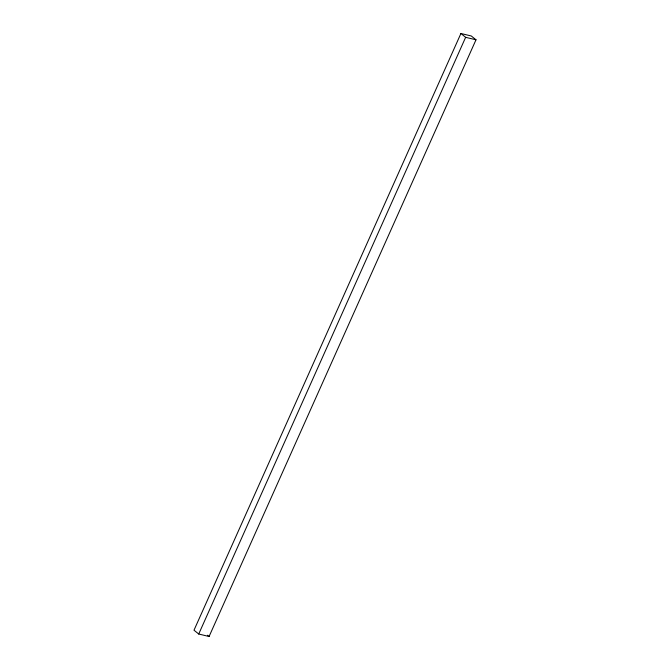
<?xml version="1.0" encoding="UTF-8"?>
<svg xmlns="http://www.w3.org/2000/svg" width="670" height="670" viewBox="0 0 670 670"><rect width="100%" height="100%" fill="white"/><g stroke="black" fill="none" stroke-linecap="round" stroke-linejoin="round"><path stroke-width="1" d="M460.918 33.5L193.999 630.202L198.722 634.021L209.082 636.5L476.002 39.798L471.278 35.979L460.918 33.5L465.642 37.319L476.002 39.798M198.722 634.021L465.642 37.319M207.507 635.227L209.082 636.5"/></g></svg>
